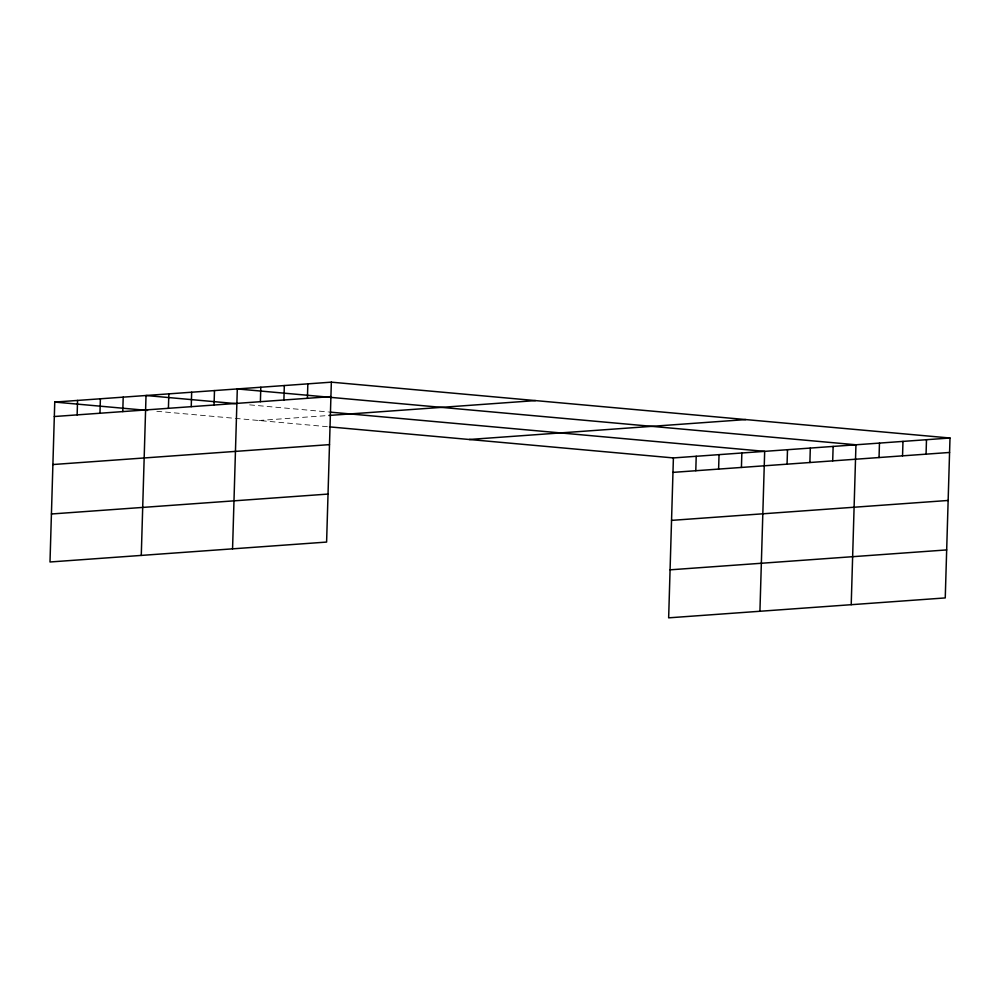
<?xml version="1.0" encoding="UTF-8"?>
<svg xmlns="http://www.w3.org/2000/svg" width="1000" height="1000" viewBox="0 0 1000 1000"><rect width="100%" height="100%" fill="white"/><g stroke="black" fill="none" stroke-linecap="round" stroke-linejoin="round"><path stroke-width="0.75" stroke-dasharray="5 3.75" d="M258.9 420.5L327.362 415.575M249.65 404.862L328.525 411.975M156.825 411.287L328.013 426.75"/><path stroke-width="1.5" d="M331.35 382.163L54.75 402.075L50 561.987L326.6 542.075L331.35 382.163L950 438.013L945.25 597.925L668.65 617.837L673.4 457.925L950 438.013M77.138 414.888L77.562 400.438M99.963 413.25L100.388 398.787M122.775 411.6L123.2 397.15M141.275 555.425L146.025 395.513L235.725 403.6M168.412 408.312L168.85 393.862M191.238 406.675L191.663 392.225M214.05 405.025L214.488 390.575M232.562 548.85L237.3 388.938L855.95 444.775L851.213 604.688M260.387 401.7L260.812 387.25M283.9 400L284.325 385.55M307.413 398.312L307.838 383.862M695.788 470.725L696.213 456.275M718.612 469.087L719.038 454.637M741.425 467.438L741.85 452.987M759.925 611.263L764.675 451.35L330.075 412.125M787.062 464.162L787.5 449.7M809.887 462.512L810.312 448.062M832.7 460.875L833.138 446.425M879.038 457.537L879.463 443.088M902.55 455.85L902.975 441.388M926.062 454.15L926.488 439.7M54.312 416.525L330.925 396.613M328.888 415.462L535.5 400.6M52.888 464.538L329.5 444.625M469.237 439.487L745.85 419.575M51.425 513.987L328.025 494.075M672.962 472.375L949.575 452.463M671.538 520.375L948.15 500.462M670.075 569.825L946.675 549.925M54.75 402.075L147.537 410.45M329.513 426.875L673.4 457.925"/></g></svg>
